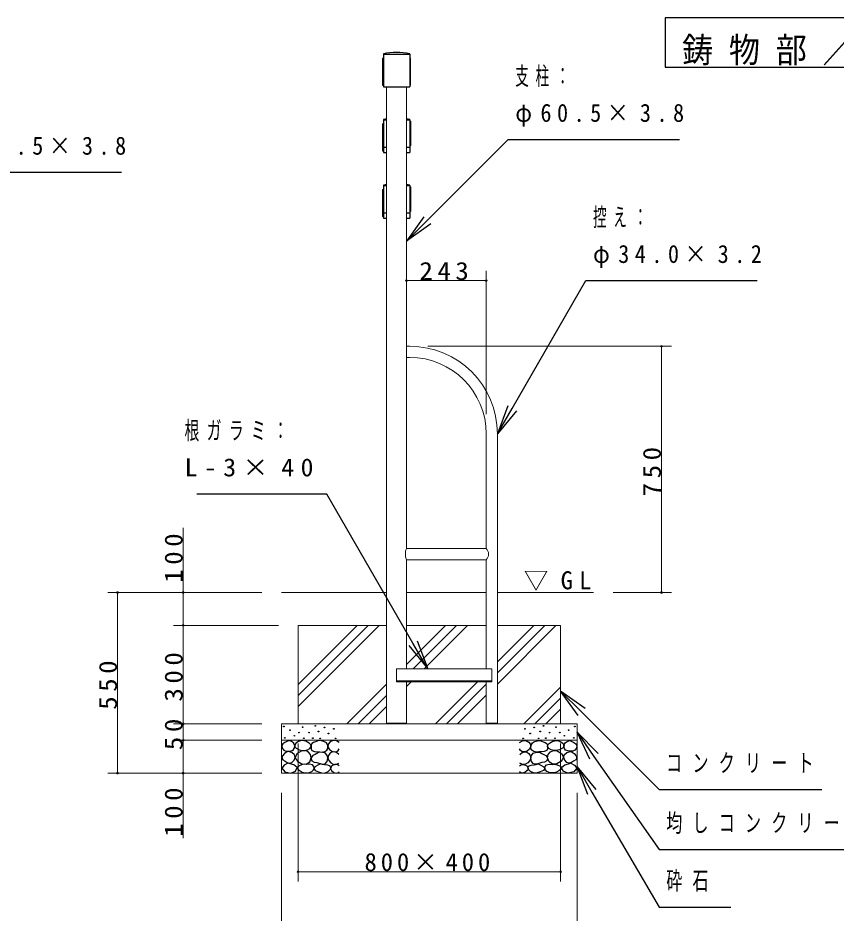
# Model space of a CAD drawing. Units: millimetres at full size. Extents: x -11724 to 41, y -1858 to 8010.
# Drawn here: x -4328 to -1835, y 1554 to 4280 of the extents above; entities that cross this region are included whole.
import ezdxf

# ---------------------------------------------------------------- set-up
doc = ezdxf.new("R2010")
doc.units = ezdxf.units.MM
doc.layers.add('線', color=7, linetype='Continuous', lineweight=13)
doc.layers.add('補助', color=2, linetype='Continuous', lineweight=25)
doc.styles.add('ＭＳ ゴシック', font='')
doc.styles.get('ＭＳ ゴシック').set_extended_font_data('MS Gothic')

# ---------------------------------------------------------------- blocks, each defined once
blk = doc.blocks.new('dimension_origin')
at = {"color": 0, "linetype": 'Continuous', "lineweight": -2}
blk.add_circle((0, 0), 1.25, dxfattribs=at)

msp = doc.modelspace()

# ---------------------------------------------------------------- linework, layer by layer
at = {"layer": '線', "color": 2, "lineweight": 25}
for p, q in [((-3217.566, 4157), (-3214.566, 4157)), ((-3217.566, 4157), (-3217.566, 4075)), ((-3214.566, 4169.976), (-3214.566, 4070)), ((-3214.566, 4169.976), (-3134.566, 4169.976)), ((-3134.566, 4169.976), (-3134.566, 4170.499)), ((-3134.566, 4169.976), (-3134.566, 4070)), ((-3217.566, 4075), (-3214.566, 4075)), ((-3214.566, 4070), (-3134.566, 4070)), ((-3217.566, 3957), (-3214.566, 3957)), ((-3217.566, 3957), (-3217.566, 3875)), ((-3214.566, 3970), (-3204.816, 3970)), ((-3214.566, 3970), (-3214.566, 3885)), ((-3214.566, 3969.976), (-3214.566, 3870)), ((-3214.566, 3969.976), (-3204.816, 3969.976)), ((-3144.316, 3970), (-3134.566, 3970)), ((-3144.316, 3969.976), (-3134.566, 3969.976)), ((-3134.566, 3969.976), (-3134.566, 3970.499)), ((-3134.566, 3970), (-3134.566, 3885)), ((-3134.566, 3969.976), (-3134.566, 3870)), ((-3131.566, 3966), (-3134.566, 3966)), ((-3131.566, 3966), (-3131.566, 3890)), ((-3217.566, 3875), (-3214.566, 3875)), ((-3204.816, 3885), (-3214.566, 3885)), ((-3134.566, 3885), (-3144.316, 3885)), ((-3131.566, 3890), (-3134.566, 3890)), ((-3214.566, 3870), (-3204.816, 3870)), ((-3144.316, 3870), (-3134.566, 3870)), ((-3214.566, 3770), (-3204.816, 3770)), ((-3214.566, 3770), (-3214.566, 3685)), ((-3214.566, 3769.976), (-3214.566, 3670)), ((-3214.566, 3769.976), (-3204.816, 3769.976)), ((-3144.316, 3770), (-3134.566, 3770)), ((-3144.316, 3769.976), (-3134.566, 3769.976)), ((-3134.566, 3769.976), (-3134.566, 3770.499)), ((-3134.566, 3770), (-3134.566, 3685)), ((-3134.566, 3769.976), (-3134.566, 3670)), ((-3131.566, 3766), (-3134.566, 3766)), ((-3131.566, 3766), (-3131.566, 3690)), ((-3217.566, 3757), (-3214.566, 3757)), ((-3217.566, 3757), (-3217.566, 3675)), ((-3204.816, 3685), (-3214.566, 3685)), ((-3134.566, 3685), (-3144.316, 3685)), ((-3131.566, 3690), (-3134.566, 3690)), ((-3217.566, 3675), (-3214.566, 3675)), ((-3214.566, 3670), (-3204.816, 3670)), ((-3144.316, 3670), (-3134.566, 3670)), ((-3174.566, 2261), (-2884.316, 2261)), ((-3204.816, 2132), (-3144.316, 2132)), ((-2901.316, 2132.3), (-2867.316, 2132.3))]:
    msp.add_line(p, q, dxfattribs=at)
at = {"layer": '線'}
for p, q in [((-3214.566, 4169.976), (-3214.566, 4170.499)), ((-3214.566, 4169.976), (-3214.566, 4170.499)), ((-3134.566, 4169.976), (-3214.566, 4169.976)), ((-3214.566, 4169.976), (-3214.566, 4070)), ((-3134.566, 4169.976), (-3134.566, 4170.499)), ((-3134.566, 4169.976), (-3134.566, 4070)), ((-3131.566, 4157), (-3134.566, 4157)), ((-3131.566, 4157), (-3131.566, 4075)), ((-3134.566, 4070), (-3214.566, 4070)), ((-3204.816, 2130), (-3204.816, 4070)), ((-3144.316, 2664), (-3144.316, 4070)), ((-3131.566, 4075), (-3134.566, 4075)), ((-3214.566, 3969.976), (-3214.566, 3970.499)), ((-3214.566, 3769.976), (-3214.566, 3770.499)), ((-3144.316, 3280), (-3134.316, 3280)), ((-3144.316, 3246), (-3134.316, 3246)), ((-2901.316, 2664), (-2901.316, 3013)), ((-2867.316, 2130), (-2867.316, 3013)), ((-3144.316, 2664), (-2901.316, 2664)), ((-3144.316, 2298), (-3144.316, 2630)), ((-3144.316, 2630), (-2901.316, 2630)), ((-2901.316, 2298), (-2901.316, 2630)), ((-3524.566, 2530), (-3204.816, 2530)), ((-3144.316, 2530), (-2901.316, 2530)), ((-2867.316, 2530), (-2574.566, 2530)), ((-3474.566, 2430), (-3204.816, 2430)), ((-3474.566, 2130), (-3474.566, 2430)), ((-3144.316, 2430), (-2901.316, 2430)), ((-2867.316, 2430), (-2674.566, 2430)), ((-2674.566, 2130), (-2674.566, 2430)), ((-3174.566, 2258), (-3174.566, 2298)), ((-3174.566, 2298), (-2884.316, 2298)), ((-2884.316, 2258), (-2884.316, 2298)), ((-3174.566, 2258), (-2884.316, 2258)), ((-3144.316, 2130), (-3144.316, 2258)), ((-2901.316, 2130), (-2901.316, 2258)), ((-3524.566, 2130), (-3524.566, 1980)), ((-3524.566, 2130), (-2624.566, 2130)), ((-3204.816, 2130), (-3144.316, 2130)), ((-2901.316, 2130), (-2867.316, 2130)), ((-2624.566, 2130), (-2624.566, 1980)), ((-3524.566, 2080), (-2624.566, 2080)), ((-3524.566, 1980), (-2624.566, 1980))]:
    msp.add_line(p, q, dxfattribs=at)
for centre, radius, start, end in [((-3174.566, 3995), 180, 77.16041, 102.83959), ((-3134.316, 3013), 267, 0, 90), ((-3134.316, 3013), 233, 0, 90), ((-3103.449, 2647), 44.262, 157.41379, 202.58621), ((-2917.819, 2647), 23.693, 314.1498, 45.8502)]:
    msp.add_arc(centre, radius, start, end, dxfattribs=at)
at = {"layer": '線', "color": 2, "lineweight": 25}
for centre, start, end in [((-3174.566, 3995), 77.16041, 102.83959), ((-3174.566, 3795), 99.67478, 102.83959), ((-3174.566, 3795), 77.16041, 80.32522), ((-3174.566, 3595), 99.67478, 102.83959), ((-3174.566, 3595), 77.16041, 80.32522)]:
    msp.add_arc(centre, 180, start, end, dxfattribs=at)
at = {"layer": '補助'}
for p, q in [((-3080.677, 3663.64), (-2834.566, 3909.75)), ((-2834.566, 3909.75), (-2804.566, 3909.75)), ((-2804.566, 3909.75), (-2312.702, 3909.75)), ((-4504.566, 3809.75), (-4012.702, 3809.75)), ((-3091.283, 3674.246), (-3144.316, 3600)), ((-3144.316, 3600), (-3080.677, 3663.64)), ((-3070.07, 3653.033), (-3144.316, 3600)), ((-2822.316, 3090.942), (-2597.694, 3480)), ((-2597.694, 3480), (-2567.694, 3480)), ((-2567.694, 3480), (-2075.83, 3480)), ((-2835.307, 3098.442), (-2867.316, 3013)), ((-2867.316, 3013), (-2822.316, 3090.942)), ((-2809.326, 3083.442), (-2867.316, 3013)), ((-3416.592, 2830), (-3783.176, 2830)), ((-3386.592, 2830), (-3416.592, 2830)), ((-3124.441, 2375.942), (-3386.592, 2830)), ((-3079.441, 2298), (-3124.441, 2375.942)), ((-3111.451, 2383.442), (-3079.441, 2298)), ((-3137.432, 2368.442), (-3079.441, 2298)), ((-2621.533, 2155.754), (-2674.566, 2230)), ((-2600.32, 2176.967), (-2674.566, 2230)), ((-2674.566, 2230), (-2610.927, 2166.36)), ((-2610.927, 2166.36), (-2374.566, 1930)), ((-2585.285, 2022.647), (-2624.566, 2105)), ((-2560.699, 2039.839), (-2624.566, 2105)), ((-2624.566, 2105), (-2572.992, 2031.243)), ((-2572.992, 2031.243), (-2374.566, 1747.474)), ((-2592.164, 1914.706), (-2624.566, 2000)), ((-2566.252, 1929.825), (-2624.566, 2000)), ((-2624.566, 2000), (-2579.208, 1922.266)), ((-2579.208, 1922.266), (-2374.566, 1571.556)), ((-2374.566, 1930), (-2344.566, 1930)), ((-2344.566, 1930), (-1878.613, 1930)), ((-2374.566, 1747.474), (-2344.566, 1747.474)), ((-2344.566, 1747.474), (-1706.823, 1747.474)), ((-2374.566, 1571.556), (-2344.566, 1571.556)), ((-2344.566, 1571.556), (-2155.941, 1571.556))]:
    msp.add_line(p, q, dxfattribs=at)
at = {"layer": '補助', "lineweight": 13}
for p, q in [((-3144.316, 3340), (-3144.316, 3510)), ((-2901.316, 3073), (-2901.316, 3510)), ((-3144.316, 3480), (-2901.316, 3480)), ((-3079.316, 3280), (-2337.316, 3280)), ((-2367.316, 3280), (-2367.316, 2530)), ((-3824.566, 2430), (-3824.566, 2727.571)), ((-3584.566, 2530), (-4054.566, 2530)), ((-4024.566, 1980), (-4024.566, 2530)), ((-3584.566, 2530), (-3854.566, 2530)), ((-2514.566, 2530), (-2337.316, 2530)), ((-3534.566, 2430), (-3854.566, 2430)), ((-3534.566, 2430), (-3854.566, 2430)), ((-3824.566, 2130), (-3824.566, 2430)), ((-3474.566, 2182.995), (-3227.561, 2430)), ((-3474.566, 2216.671), (-3261.237, 2430)), ((-3474.566, 2250.347), (-3294.913, 2430)), ((-3144.316, 2311.189), (-3025.506, 2430)), ((-3123.83, 2298), (-2991.83, 2430)), ((-3090.154, 2298), (-2958.154, 2430)), ((-2867.316, 2251.43), (-2688.746, 2430)), ((-2867.316, 2285.106), (-2722.422, 2430)), ((-2867.316, 2318.782), (-2756.098, 2430)), ((-3325.506, 2130), (-3204.816, 2250.689)), ((-3144.316, 2243.837), (-3130.154, 2258)), ((-3056.098, 2130), (-2928.098, 2258)), ((-3022.422, 2130), (-2901.316, 2251.106)), ((-2786.69, 2130), (-2674.566, 2242.124)), ((-3291.83, 2130), (-3204.816, 2217.013)), ((-2988.746, 2130), (-2901.316, 2217.43)), ((-2753.014, 2130), (-2674.566, 2208.448)), ((-3258.154, 2130), (-3204.816, 2183.337)), ((-2719.338, 2130), (-2674.566, 2174.772)), ((-3584.566, 2130), (-3854.566, 2130)), ((-3584.566, 2130), (-3854.566, 2130)), ((-3824.566, 2077), (-3824.566, 2133)), ((-3584.566, 2080), (-3854.566, 2080)), ((-3584.566, 2080), (-3854.566, 2080)), ((-3824.566, 1782.429), (-3824.566, 2080)), ((-3474.566, 2070), (-3474.566, 1650)), ((-2674.566, 2070), (-2674.566, 1650)), ((-3584.566, 1980), (-4054.566, 1980)), ((-3584.566, 1980), (-3854.566, 1980)), ((-3524.566, 1920), (-3524.566, 1450)), ((-2624.566, 1920), (-2624.566, 1450)), ((-2674.566, 1680), (-3474.566, 1680))]:
    msp.add_line(p, q, dxfattribs=at)
at = {"layer": '補助'}
for points in [[(-2356.193, 4280), (-2356.193, 4130), (-256.193, 4130), (-256.193, 4280)], [(-3502.118, 2079.402), (-3508.58, 2076.862), (-3514.792, 2073.382), (-3520.65, 2069.344), (-3524.297, 2063.877), (-3523.285, 2056.294), (-3518.277, 2049.935), (-3511.411, 2047.345), (-3503.702, 2047.084), (-3496.09, 2047.688), (-3489.761, 2050.252), (-3486.008, 2055.538), (-3484.691, 2061.976), (-3485.539, 2067.181), (-3488.493, 2072.115), (-3494.653, 2076.942)], [(-3462.694, 2079.493), (-3467.598, 2078.876), (-3473.235, 2076.79), (-3481.206, 2071.002), (-3484.858, 2064.086), (-3483.983, 2060.124), (-3480.263, 2055.707), (-3470.772, 2050.934), (-3460.802, 2049.49), (-3453.451, 2049.318), (-3445.935, 2050.842), (-3438.337, 2055.456), (-3434.583, 2061.653), (-3435.553, 2066.306), (-3440.259, 2071.654), (-3450.927, 2077.861)], [(-3410.874, 2079.699), (-3416.135, 2077.47), (-3421.614, 2075.224), (-3427.769, 2072.997), (-3432.533, 2069.854), (-3434.431, 2065.463), (-3434.86, 2059.83), (-3434.565, 2053.701), (-3432.175, 2048.553), (-3424.81, 2045.683), (-3415.707, 2045.331), (-3408.424, 2044.746), (-3401.208, 2044.436), (-3393.1, 2045.815), (-3386.709, 2049.627), (-3384.01, 2055.292), (-3383.666, 2061.799), (-3385.255, 2067.512), (-3388.32, 2072.002), (-3391.722, 2074.489), (-3396.375, 2076.477), (-3403.552, 2078.656)], [(-2738.259, 2079.699), (-2732.998, 2077.47), (-2727.519, 2075.224), (-2721.364, 2072.997), (-2716.6, 2069.854), (-2714.702, 2065.463), (-2714.272, 2059.83), (-2714.568, 2053.701), (-2716.958, 2048.553), (-2724.323, 2045.683), (-2733.426, 2045.331), (-2740.709, 2044.746), (-2747.925, 2044.436), (-2756.033, 2045.815), (-2762.424, 2049.627), (-2765.123, 2055.292), (-2765.467, 2061.799), (-2763.878, 2067.512), (-2760.813, 2072.002), (-2757.41, 2074.489), (-2752.758, 2076.477), (-2745.581, 2078.656)], [(-2686.439, 2079.493), (-2681.534, 2078.876), (-2675.898, 2076.79), (-2667.926, 2071.002), (-2664.275, 2064.086), (-2665.15, 2060.124), (-2668.87, 2055.707), (-2678.361, 2050.934), (-2688.331, 2049.49), (-2695.681, 2049.318), (-2703.197, 2050.842), (-2710.796, 2055.456), (-2714.55, 2061.653), (-2713.58, 2066.306), (-2708.873, 2071.654), (-2698.205, 2077.861)], [(-2647.015, 2079.402), (-2640.553, 2076.862), (-2634.341, 2073.382), (-2628.483, 2069.344), (-2624.836, 2063.877), (-2625.848, 2056.294), (-2630.856, 2049.935), (-2637.721, 2047.345), (-2645.431, 2047.084), (-2653.043, 2047.688), (-2659.372, 2050.252), (-2663.124, 2055.538), (-2664.442, 2061.976), (-2663.593, 2067.181), (-2660.64, 2072.115), (-2654.48, 2076.942)], [(-3504.653, 2046.45), (-3509.982, 2043.657), (-3515.425, 2039.479), (-3521.874, 2032.659), (-3524.297, 2025.855), (-3520.67, 2021.027), (-3514.158, 2016.666), (-3507.52, 2012.379), (-3500.85, 2010.329), (-3493.206, 2012.776), (-3486.909, 2019.201), (-3483.803, 2027.478), (-3485.325, 2035.994), (-3493.483, 2043.245)], [(-3475.398, 2015.163), (-3462.808, 2008.307), (-3449.449, 2007.324), (-3439.166, 2014.778), (-3434.313, 2026.515), (-3436.593, 2037.293), (-3443.503, 2045.436), (-3452.328, 2048.869), (-3463.505, 2047.598), (-3477.259, 2039.543), (-3483.236, 2028.678), (-3480.601, 2021.484)], [(-2673.735, 2015.163), (-2686.324, 2008.307), (-2699.683, 2007.324), (-2709.967, 2014.778), (-2714.82, 2026.515), (-2712.539, 2037.293), (-2705.63, 2045.436), (-2696.805, 2048.869), (-2685.628, 2047.598), (-2671.874, 2039.543), (-2665.897, 2028.678), (-2668.532, 2021.484)], [(-2644.48, 2046.45), (-2639.151, 2043.657), (-2633.707, 2039.479), (-2627.259, 2032.659), (-2624.836, 2025.855), (-2628.463, 2021.027), (-2634.975, 2016.666), (-2641.612, 2012.379), (-2648.282, 2010.329), (-2655.927, 2012.776), (-2662.224, 2019.201), (-2665.33, 2027.478), (-2663.808, 2035.994), (-2655.65, 2043.245)], [(-3411.878, 2043.084), (-3417.372, 2040.291), (-3422.96, 2037.138), (-3429.155, 2033.53), (-3433.502, 2028.759), (-3434.492, 2023.231), (-3432.421, 2017.677), (-3425.703, 2013.918), (-3417.555, 2012.271), (-3411.137, 2010.108), (-3404.851, 2007.946), (-3398.48, 2006.919), (-3391.877, 2008.487), (-3385.699, 2015.719), (-3383.768, 2025.786), (-3385.476, 2034.29), (-3390.795, 2040.922), (-3400.867, 2044.208)], [(-2737.254, 2043.084), (-2731.761, 2040.291), (-2726.172, 2037.138), (-2719.978, 2033.53), (-2715.631, 2028.759), (-2714.641, 2023.231), (-2716.712, 2017.677), (-2723.43, 2013.918), (-2731.578, 2012.271), (-2737.996, 2010.108), (-2744.282, 2007.946), (-2750.653, 2006.919), (-2757.256, 2008.487), (-2763.434, 2015.719), (-2765.365, 2025.786), (-2763.657, 2034.29), (-2758.337, 2040.922), (-2748.266, 2044.208)], [(-3505.471, 2010.517), (-3516.791, 2004.498), (-3523.602, 1995.683), (-3515.116, 1984.413), (-3496.681, 1980.299), (-3482.327, 1986.41), (-3476.902, 1996.782), (-3487.683, 2005.89)], [(-3448.368, 2006.373), (-3455.903, 2006.999), (-3464.045, 2005.562), (-3472.973, 2001.504), (-3477.29, 1996.102), (-3474.603, 1991.419), (-3468.64, 1986.912), (-3462.161, 1983.069), (-3454.855, 1980.695), (-3443.007, 1980.928), (-3432.691, 1985.02), (-3427.988, 1989.827), (-3425.934, 1995.561), (-3426.993, 2000.709), (-3431.069, 2005.292), (-3439.467, 2007.832)], [(-3406.062, 2008.205), (-3414.53, 2004.61), (-3421.468, 1999.826), (-3424.492, 1997.311), (-3426.334, 1993.88), (-3422.368, 1988.391), (-3412.549, 1984.149), (-3402.81, 1980.924), (-3393.628, 1980.365), (-3382.786, 1984.869), (-3376.059, 1992.528), (-3375.251, 1996.519), (-3376.599, 2000.908), (-3384.241, 2004.685), (-3393.898, 2005.502), (-3400.128, 2006.747)], [(-2743.071, 2008.205), (-2734.603, 2004.61), (-2727.664, 1999.826), (-2724.64, 1997.311), (-2722.799, 1993.88), (-2726.764, 1988.391), (-2736.584, 1984.149), (-2746.323, 1980.924), (-2755.505, 1980.365), (-2766.347, 1984.869), (-2773.074, 1992.528), (-2773.882, 1996.519), (-2772.533, 2000.908), (-2764.892, 2004.685), (-2755.234, 2005.502), (-2749.005, 2006.747)], [(-2700.765, 2006.373), (-2693.23, 2006.999), (-2685.088, 2005.562), (-2676.16, 2001.504), (-2671.843, 1996.102), (-2674.53, 1991.419), (-2680.493, 1986.912), (-2686.971, 1983.069), (-2694.278, 1980.695), (-2706.126, 1980.928), (-2716.442, 1985.02), (-2721.145, 1989.827), (-2723.199, 1995.561), (-2722.14, 2000.709), (-2718.064, 2005.292), (-2709.665, 2007.832)], [(-2643.661, 2010.517), (-2632.341, 2004.498), (-2625.53, 1995.683), (-2634.017, 1984.413), (-2652.452, 1980.299), (-2666.806, 1986.41), (-2672.231, 1996.782), (-2661.449, 2005.89)]]:
    msp.add_lwpolyline(points, close=True, dxfattribs=at)
for points in [[(-3349.566, 2073.299), (-3357.993, 2078.154), (-3366.676, 2079.636), (-3372.296, 2077.948), (-3377.449, 2074.249), (-3381.921, 2068.941), (-3383.786, 2062.209), (-3380.118, 2053.439), (-3372.063, 2047), (-3363.763, 2044.621), (-3356.537, 2045.733), (-3352.487, 2049.109), (-3349.566, 2053.654)], [(-2799.566, 2073.299), (-2791.14, 2078.154), (-2782.457, 2079.636), (-2776.837, 2077.948), (-2771.684, 2074.249), (-2767.212, 2068.941), (-2765.347, 2062.209), (-2769.015, 2053.439), (-2777.07, 2047), (-2785.369, 2044.621), (-2792.596, 2045.733), (-2796.646, 2049.109), (-2799.566, 2053.654)], [(-3349.883, 2037.178), (-3357.024, 2042.64), (-3365.092, 2045.099), (-3371.797, 2043.875), (-3377.766, 2040.03), (-3382.158, 2034.248), (-3383.786, 2027.039), (-3381.122, 2018.431), (-3374.914, 2011.513), (-3367.275, 2007.642), (-3359.706, 2006.761), (-3354.552, 2008.2), (-3349.883, 2010.88)], [(-2799.25, 2037.178), (-2792.109, 2042.64), (-2784.041, 2045.099), (-2777.335, 2043.875), (-2771.367, 2040.03), (-2766.974, 2034.248), (-2765.347, 2027.039), (-2768.011, 2018.431), (-2774.218, 2011.513), (-2781.858, 2007.642), (-2789.427, 2006.761), (-2794.581, 2008.2), (-2799.25, 2010.88)], [(-3349.566, 2002.642), (-3355.585, 2005.96), (-3362.874, 2006.761), (-3371.59, 2002.427), (-3375.865, 1995.671), (-3375.253, 1992.001), (-3372.38, 1987.75), (-3365.217, 1982.278), (-3357.804, 1980.462), (-3353.508, 1981.514), (-3349.566, 1983.631)], [(-2799.566, 2002.642), (-2793.548, 2005.96), (-2786.259, 2006.761), (-2777.542, 2002.427), (-2773.268, 1995.671), (-2773.88, 1992.001), (-2776.753, 1987.75), (-2783.916, 1982.278), (-2791.328, 1980.462), (-2795.624, 1981.514), (-2799.566, 1983.631)]]:
    msp.add_lwpolyline(points, dxfattribs=at)
for centre in [(-3517.96, 2122.177), (-3498.949, 2110.77), (-3472.017, 2103.483), (-3460.611, 2119.959), (-3441.07, 2103.549), (-3422.15, 2124.091), (-3412.149, 2107.063), (-3394.039, 2119.496), (-3381.876, 2100.846), (-3365.658, 2115.172), (-2783.475, 2115.172), (-2767.257, 2100.846), (-2755.094, 2119.496), (-2736.984, 2107.063), (-2726.983, 2124.091), (-2708.063, 2103.549), (-2688.522, 2119.959), (-2677.116, 2103.483), (-2650.183, 2110.77), (-2631.173, 2122.177), (-3514.792, 2087.323), (-3485.958, 2093.977), (-3457.125, 2086.373), (-3429.448, 2086.521), (-3407.283, 2085.98), (-3360.252, 2085.98), (-2788.881, 2085.98), (-2741.849, 2085.98), (-2719.685, 2086.521), (-2692.007, 2086.373), (-2663.174, 2093.977), (-2634.341, 2087.323)]:
    msp.add_circle(centre, 1, dxfattribs=at)

# ---------------------------------------------------------------- block references
at = {"layer": '補助', "lineweight": 13, "xscale": 2, "yscale": 2}
for p in [(-3144.316, 3480), (-3474.566, 1680)]:
    msp.add_blockref('dimension_origin', p, dxfattribs=at)
for p, rotation in [((-2901.316, 3480), 180), ((-2367.316, 3280), 270), ((-4024.566, 2530), 270), ((-3824.566, 2530), 270), ((-2367.316, 2530), 90), ((-3824.566, 2430), 90), ((-3824.566, 2430), 270), ((-3824.566, 2130), 90), ((-3824.566, 2130), 90), ((-3824.566, 2080), 270), ((-3824.566, 2080), 270), ((-4024.566, 1980), 90), ((-3824.566, 1980), 90), ((-2674.566, 1680), 180)]:
    msp.add_blockref('dimension_origin', p, dxfattribs=dict(at, rotation=rotation))

# ---------------------------------------------------------------- texts
at = {"layer": '補助', "style": 'ＭＳ ゴシック'}
for s, insert, char_height, attachment_point in [('\\T1.51;\\W0.9;鋳物部／柱脚部詳細図\\~S=1／10', (-1306.193, 4135), 76.98, 8), ('\\T1.5;\\W0.55;支柱：', (-2812.816, 4131), 54.99, 1), ('\\T1.5;\\W0.9;φ60.5×3.8', (-2812.816, 4018.5), 54.99, 1), ('\\T1.5;\\W0.9;φ60.5×3.8', (-4512.816, 3918.5), 54.99, 1), ('\\T1.5;\\W0.55;控え：', (-2575.944, 3701.25), 54.99, 1), ('\\T1.5;\\W0.9;φ34.0×3.2', (-2575.944, 3588.75), 54.99, 1), ('\\T1.33;\\W1.1;243', (-3022.816, 3481), 54.99, 8), ('\\T1.5;\\W0.6;根ガラミ：', (-3820.413, 3051.25), 54.99, 1), ('\\T1.5;\\W1.05;L-3×40', (-3820.413, 2938.75), 54.99, 1), ('\\T1.5;▽GL', (-2787.066, 2535), 54.99, 7), ('\\T1.64;\\W0.65;コンクリート', (-2352.816, 2038.75), 54.99, 1), ('\\T1.64;\\W0.65;均しコンクリート', (-2352.816, 1856.224), 54.99, 1), ('\\T1.32;800×400', (-3074.566, 1681), 54.99, 8), ('\\T1.64;\\W0.65;砕石', (-2352.816, 1680.306), 54.99, 1)]:
    msp.add_mtext(s, dxfattribs=dict(at, insert=insert, char_height=char_height, attachment_point=attachment_point))
at = {"layer": '補助', "char_height": 54.99, "attachment_point": 8, "rotation": 90, "style": 'ＭＳ ゴシック'}
for s, insert in [('\\T1.33;\\W1.1;750', (-2368.316, 2905)), ('\\T1.33;\\W1.1;100', (-3825.566, 2641.857)), ('\\T1.33;\\W1.1;550', (-4025.566, 2255)), ('\\T1.33;\\W1.1;300', (-3825.566, 2280)), ('\\T1.34;\\W1.1;50', (-3825.566, 2105)), ('\\T1.33;\\W1.1;100', (-3825.566, 1868.143))]:
    msp.add_mtext(s, dxfattribs=dict(at, insert=insert))

doc.saveas('drawing.dxf')
